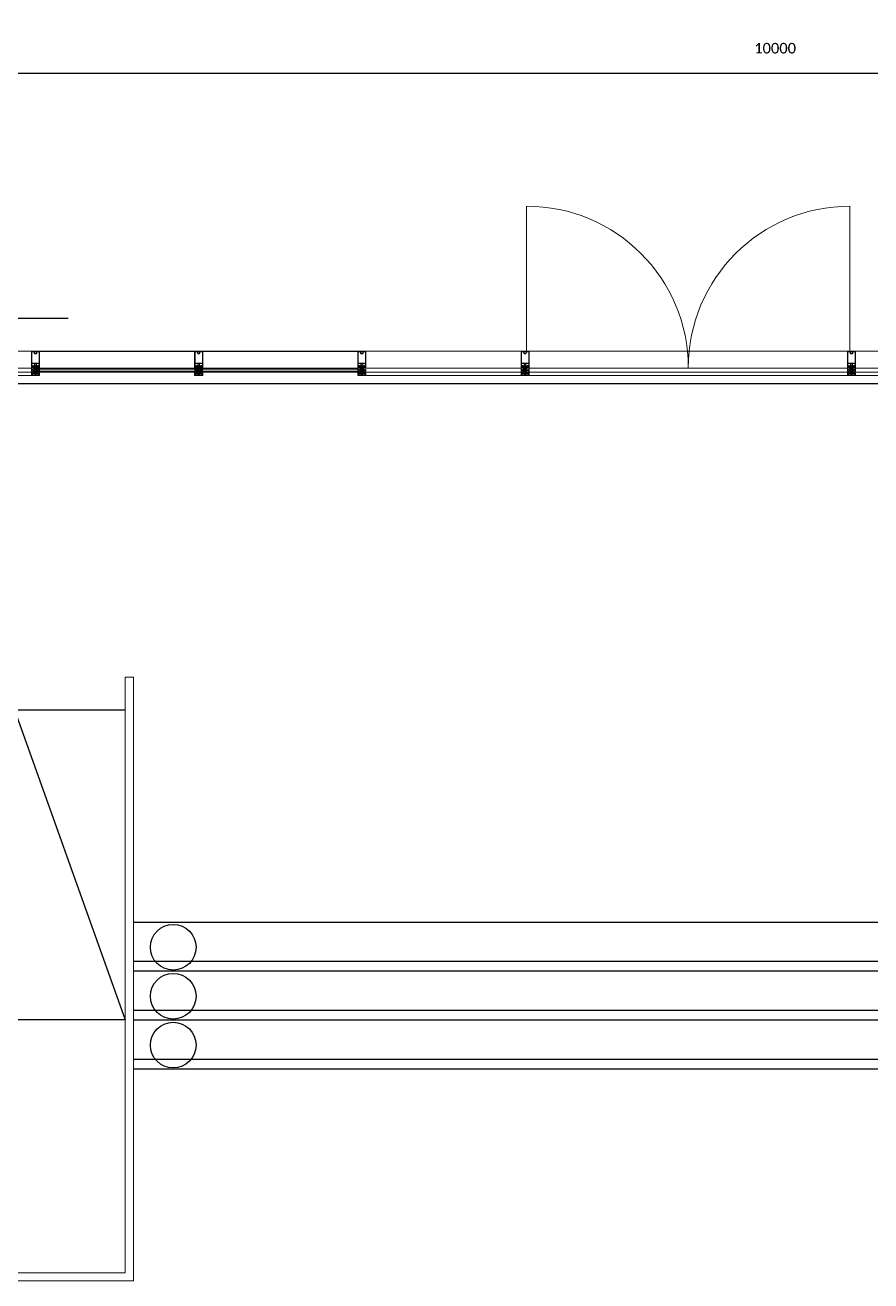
# Model space of a CAD drawing. Header units: metres. Extents: x 22.6 to 101.3, y 9.4 to 67.4.
# Drawn here: x 58.83 to 64.01, y 9.45 to 17.15 of the extents above; entities that cross this region are included whole.
import ezdxf

# ---------------------------------------------------------------- set-up
doc = ezdxf.new("R2010")
doc.units = ezdxf.units.M
doc.linetypes.add('ECG_Line-Ptrn-Sold', pattern=[9144.001, 9144, -0.001])
doc.layers.add('00', color=252, linetype='Continuous')
for name, color, linetype, lineweight in [('A-DIM', 7, 'Continuous', 5), ('A-DOOR', 5, 'Continuous', 5), ('A-ELEV', 1, 'ECG_Line-Ptrn-Sold', 9), ('A-FLOR-HRAL', 1, 'Continuous', 9), ('A-HATCH', 1, 'Continuous', 9), ('A-WIN', 4, 'ECG_Line-Ptrn-Sold', 5)]:
    doc.layers.add(name, color=color, linetype=linetype, lineweight=lineweight)
doc.styles.add('Calibri', font='calibri.ttf', dxfattribs={"height": 0.212639})
doc.dimstyles.new('ECG_Dimn-Detl-100_1', dxfattribs={"dimscale": 0.3048, "dimtxt": 0.25, "dimasz": 1.312336, "dimexe": 0.492126, "dimexo": 0.0625, "dimgap": 0, "dimtad": 1, "dimdec": 0, "dimlfac": 1000, "dimzin": 0, "dimdsep": 46, "dimtxsty": 'Calibri', "dimblk1": 'DOTSMALL', "dimblk2": 'DOTSMALL', "dimsah": 1, "dimcen": 0.09, "dimdle": 0.492126, "dimazin": 0, "dimtfac": 1, "dimtdec": 4, "dimtix": 1, "dimtmove": 2, "dimatfit": 3, "dimfxl": 0.492126, "dimfxlon": 1, "dimtvp": 1, "dimtolj": 1, "dimtzin": 0, "dimarcsym": 2})

# ---------------------------------------------------------------- blocks, each defined once
blk = doc.blocks.new('Railing - Railing-2168873-GROUND FLOOR PLAN')
at = {"layer": 'A-FLOR-HRAL'}
for p, q in [((59.4442, 13.1473), (59.4942, 13.1473)), ((59.4442, 11.0476), (59.4442, 13.1473)), ((59.4942, 11.0476), (59.4942, 13.1473)), ((59.4442, 9.4976), (59.4442, 11.0476)), ((59.4942, 9.4476), (59.4942, 11.0476)), ((54.9942, 9.4976), (57.4942, 9.4976)), ((54.9942, 9.4476), (54.9942, 9.4976)), ((57.4942, 9.4976), (59.4442, 9.4976)), ((54.9942, 9.4476), (57.4942, 9.4476)), ((57.4942, 9.4476), (59.4942, 9.4476))]:
    blk.add_line(p, q, dxfattribs=at)
blk = doc.blocks.new('Rectangular Mullion - ECG-LEFT-END-MULION-DETAIL-2263705-GROUND FLOOR PLAN')
at = {"layer": 'A-ELEV'}
for p, q in [((61.7988, 61.8973), (62.7238, 61.8973)), ((61.7988, 61.8533), (61.7988, 61.8773)), ((61.7988, 61.8773), (62.7238, 61.8773)), ((62.7238, 61.8533), (61.7988, 61.8533)), ((62.7238, 61.8773), (62.7238, 61.8533)), ((61.7988, 61.7473), (62.7238, 61.7473))]:
    blk.add_line(p, q, dxfattribs=at)
blk = doc.blocks.new('Rectangular Mullion - ECG-LEFT-END-MULION-DETAIL-3430823-GROUND FLOOR PLAN')
at = {"layer": 'A-ELEV'}
for p, q in [((61.8692, 15.1473), (60.9192, 15.1473)), ((60.8692, 15.0173), (60.8692, 15.0413)), ((60.9192, 15.0413), (61.8692, 15.0413)), ((61.8692, 15.0173), (60.9192, 15.0173)), ((61.8692, 15.0413), (61.8692, 15.0173)), ((61.8692, 14.9973), (60.9192, 14.9973))]:
    blk.add_line(p, q, dxfattribs=at)
blk = doc.blocks.new('Rectangular Mullion - ECG-MID-MULION-PROFIL-1987640-GROUND FLOOR PLAN')
at = {"layer": 'A-HATCH'}
for p, q in [((-0.0248, 0.0186), (-0.0265, 0.0134)), ((-0.0259, 0.0131), (-0.0242, 0.0145)), ((-0.025, 0.019), (-0.025, 0.031)), ((-0.0241, 0.019), (-0.025, 0.019)), ((-0.0216, 0.019), (-0.0248, 0.019)), ((-0.0185, 0.0056), (-0.0242, 0.0056)), ((-0.0242, -0.0038), (-0.0242, 0.0056)), ((-0.0233, 0.0039), (-0.0242, 0.0039)), ((-0.0242, 0.0039), (-0.0242, -0.0038)), ((-0.0235, 0.0225), (-0.0241, 0.019)), ((0, 0.032), (-0.024, 0.032)), ((-0.0233, 0.0224), (-0.0239, 0.019)), ((-0.0239, 0.019), (-0.0222, 0.019)), ((-0.0236, 0.0144), (-0.0233, 0.0131)), ((-0.0235, 0.03), (-0.0235, 0.0245)), ((-0.0233, 0.0047), (-0.0233, 0.0039)), ((-0.019, 0.0047), (-0.0233, 0.0047)), ((-0.0233, 0.0047), (-0.019, 0.0047)), ((-0.023, 0.0305), (0, 0.0305)), ((-0.0214, 0.028), (-0.0227, 0.0244)), ((-0.0227, 0.0131), (-0.0224, 0.0144)), ((-0.0224, 0.021), (-0.0214, 0.022)), ((-0.0224, 0.02), (-0.0224, 0.021)), ((-0.0216, 0.0213), (-0.0222, 0.0207)), ((-0.0218, 0.0144), (-0.0214, 0.0131)), ((-0.0216, 0.0203), (-0.0216, 0.019)), ((-0.0202, 0.028), (-0.0214, 0.028)), ((-0.0214, 0.022), (-0.0194, 0.022)), ((-0.0197, 0.0216), (-0.0209, 0.0216)), ((-0.0209, 0.0131), (-0.0205, 0.0144)), ((-0.0208, 0.0205), (-0.0208, 0.0185)), ((-0.0194, 0.0236), (-0.0204, 0.0264)), ((-0.0197, 0.0266), (-0.0202, 0.028)), ((-0.0201, 0.0144), (-0.0197, 0.0131)), ((-0.0198, 0.0185), (-0.0198, 0.0205)), ((-0.0182, 0.0236), (-0.0194, 0.0236)), ((-0.0194, 0.022), (-0.0184, 0.021)), ((-0.0192, 0.0131), (-0.0188, 0.0144)), ((-0.0184, 0.0207), (-0.019, 0.0213)), ((-0.019, 0.019), (-0.019, 0.0203)), ((-0.0158, 0.019), (-0.019, 0.019)), ((-0.017, 0.0035), (-0.019, 0.0047)), ((-0.019, 0.0047), (-0.017, 0.0035)), ((0, 0.019), (-0.0186, 0.019)), ((-0.0152, 0.0036), (-0.0185, 0.0056)), ((-0.0184, 0.021), (-0.0184, 0.02)), ((-0.0164, 0.0219), (-0.0182, 0.0236)), ((-0.0182, 0.0144), (-0.0179, 0.0131)), ((-0.0173, 0.0131), (-0.017, 0.0144)), ((-0.017, -0.0034), (-0.017, 0.0035)), ((-0.017, 0.0035), (-0.017, -0.0034)), ((-0.0064, 0.022), (-0.0164, 0.021)), ((-0.0164, 0.021), (-0.0164, 0.0219)), ((-0.0164, 0.0145), (-0.0147, 0.0131)), ((-0.0141, 0.0134), (-0.0158, 0.0186)), ((-0.0152, -0.0032), (-0.0152, 0.0036)), ((-0.0152, -0.0012), (-0.0152, 0.0013)), ((-0.0095, 0.0175), (-0.0095, -0.0266)), ((-0.006, 0.0175), (-0.0095, 0.0175)), ((0, 0.022), (-0.0064, 0.022)), ((-0.0063, 0.0223), (-0.0063, 0.0235)), ((-0.0063, 0.0235), (0.0063, 0.0235)), ((0.0063, 0.0223), (-0.0063, 0.0223)), ((-0.006, -0.0266), (-0.006, 0.0175)), ((-0.003, 0.0183), (-0.0055, 0.0178)), ((-0.0055, 0.0178), (-0.0055, 0.0117)), ((-0.0037, 0.0117), (-0.0055, 0.0077)), ((-0.0055, 0.0117), (-0.0037, 0.0117)), ((-0.0055, 0.0077), (-0.0055, 0.0034)), ((-0.0055, 0.0034), (-0.0034, 0.0024)), ((-0.0051, 0.0235), (-0.0051, 0.0246)), ((-0.0051, 0.0246), (0.0051, 0.0246)), ((0.0051, 0.0235), (-0.0051, 0.0235)), ((-0.0048, 0.0167), (-0.003, 0.0174)), ((-0.0048, 0.0127), (-0.0048, 0.0167)), ((-0.003, 0.0122), (-0.0048, 0.0127)), ((-0.0047, 0.0069), (-0.003, 0.0105)), ((-0.0047, 0.0041), (-0.0047, 0.0069)), ((-0.0034, 0.0035), (-0.0047, 0.0041)), ((-0.0046, 0.0275), (-0.0046, 0.0246)), ((0.0034, 0.0277), (-0.0034, 0.0277)), ((-0.0034, 0.0024), (-0.0034, 0.0035)), ((-0.003, 0.0174), (-0.003, 0.0183)), ((-0.003, 0.0105), (-0.003, 0.0122)), ((-0.0028, 0.0177), (0.0003, 0.0188)), ((0.0028, 0.0175), (-0.0028, 0.0155)), ((0.0028, 0.0154), (-0.0028, 0.0134)), ((0.0028, 0.0132), (-0.0028, 0.0112)), ((0.0028, 0.011), (-0.0028, 0.009)), ((0.0028, 0.0096), (-0.0028, 0.0076)), ((0.0028, 0.0074), (-0.0028, 0.0054)), ((0.0028, 0.0053), (-0.0028, 0.0033)), ((0.0028, 0.0031), (-0.0028, 0.0011)), ((0.0028, 0.0007), (-0.0027, -0.0012)), ((-0.0023, 0.0181), (-0.0007, 0.0188)), ((-0.0007, 0.0188), (-0.0023, 0.0181)), ((0.0023, 0.018), (-0.0023, 0.0159)), ((-0.0023, 0.0159), (0.0023, 0.018)), ((0.0023, 0.0158), (-0.0023, 0.0138)), ((-0.0023, 0.0138), (0.0023, 0.0158)), ((0.0023, 0.0136), (-0.0023, 0.0116)), ((-0.0023, 0.0116), (0.0023, 0.0136)), ((0.0023, 0.0115), (-0.0023, 0.0094)), ((-0.0023, 0.0094), (0.0023, 0.0115)), ((0.0023, 0.0101), (-0.0023, 0.008)), ((-0.0023, 0.008), (0.0023, 0.0101)), ((0.0023, 0.0079), (-0.0023, 0.0058)), ((-0.0023, 0.0058), (0.0023, 0.0079)), ((0.0023, 0.0057), (-0.0023, 0.0036)), ((-0.0023, 0.0036), (0.0023, 0.0057)), ((0.0023, 0.0035), (-0.0023, 0.0015)), ((-0.0023, 0.0015), (0.0023, 0.0035)), ((0.0023, 0.0012), (-0.0023, -0.0009)), ((-0.0023, -0.0009), (0.0023, 0.0012)), ((-0.0022, 0.0275), (-0.0022, 0.0246)), ((-0.0022, 0.0223), (0.0022, 0.0223)), ((-0.0022, 0.0188), (-0.0022, 0.0223)), ((-0.0022, 0.0188), (-0.0007, 0.0188)), ((0.0022, 0.0188), (-0.0022, 0.0188)), ((0.0022, 0.0171), (-0.0022, 0.0151)), ((-0.0022, 0.0151), (0.0019, 0.017)), ((0.0022, 0.0149), (-0.0022, 0.0129)), ((-0.0022, 0.0129), (0.0019, 0.0148)), ((0.0022, 0.0128), (-0.0022, 0.0107)), ((-0.0022, 0.0107), (0.0019, 0.0126)), ((0.0022, 0.0106), (-0.0022, 0.0086)), ((-0.0022, 0.0086), (0.0019, 0.0105)), ((0.0022, 0.0092), (-0.0022, 0.0072)), ((-0.0022, 0.0072), (0.0019, 0.009)), ((0.0022, 0.007), (-0.0022, 0.005)), ((-0.0022, 0.005), (0.0019, 0.0069)), ((0.0022, 0.0048), (-0.0022, 0.0028)), ((-0.0022, 0.0028), (0.0019, 0.0047)), ((0.0022, 0.0027), (-0.0022, 0.0006)), ((-0.0022, 0.0006), (0.0019, 0.0025)), ((0.0022, 0.0003), (-0.0022, -0.0017)), ((-0.0022, -0.0017), (0.0019, 0.0002)), ((-0.0021, 0.0173), (0.0012, 0.0188)), ((0.0012, 0.0188), (-0.0021, 0.0173)), ((-0.0007, 0.0188), (0.0003, 0.0188)), ((0.024, 0.032), (0, 0.032)), ((0, 0.0305), (0.023, 0.0305)), ((0.0064, 0.022), (0, 0.022)), ((0.0186, 0.019), (0, 0.019)), ((0.0003, 0.0188), (0.0012, 0.0188)), ((0.0012, 0.0188), (0.0022, 0.0188)), ((0.0022, 0.0275), (0.0022, 0.0246)), ((0.0022, 0.0223), (0.0022, 0.0188)), ((0.0032, 0.0174), (0.0032, 0.0183)), ((0.0032, 0.0183), (0.0057, 0.0178)), ((0.005, 0.0167), (0.0032, 0.0174)), ((0.0032, 0.0122), (0.005, 0.0127)), ((0.0032, 0.0105), (0.0032, 0.0122)), ((0.0048, 0.0069), (0.0032, 0.0105)), ((0.0036, 0.0035), (0.0048, 0.0041)), ((0.0036, 0.0024), (0.0036, 0.0035)), ((0.0057, 0.0034), (0.0036, 0.0024)), ((0.0038, 0.0117), (0.0057, 0.0077)), ((0.0057, 0.0117), (0.0038, 0.0117)), ((0.0046, 0.0275), (0.0046, 0.0246)), ((0.0048, 0.0041), (0.0048, 0.0069)), ((0.005, 0.0127), (0.005, 0.0167)), ((0.0051, 0.0246), (0.0051, 0.0235)), ((0.0057, 0.0178), (0.0057, 0.0117)), ((0.0057, 0.0077), (0.0057, 0.0034)), ((0.006, 0.0175), (0.0095, 0.0175)), ((0.006, -0.0266), (0.006, 0.0175)), ((0.0063, 0.0235), (0.0063, 0.0223)), ((0.0164, 0.021), (0.0064, 0.022)), ((0.0095, 0.0175), (0.0095, -0.0266)), ((0.0141, 0.0132), (0.0158, 0.0186)), ((0.0164, 0.0143), (0.0147, 0.0129)), ((0.0152, 0.0031), (0.0185, 0.0052)), ((0.0152, -0.0029), (0.0152, 0.0031)), ((0.0158, 0.019), (0.019, 0.019)), ((0.0182, 0.0236), (0.0164, 0.0219)), ((0.0164, 0.0219), (0.0164, 0.021)), ((0.0173, 0.0129), (0.017, 0.0142)), ((0.019, 0.0043), (0.017, 0.0031)), ((0.019, 0.0043), (0.017, 0.0031)), ((0.017, 0.0031), (0.017, -0.0031)), ((0.017, 0.0031), (0.017, -0.0031)), ((0.0182, 0.0142), (0.0179, 0.0129)), ((0.0194, 0.0236), (0.0182, 0.0236)), ((0.0194, 0.022), (0.0184, 0.021)), ((0.0184, 0.0207), (0.019, 0.0213)), ((0.0184, 0.021), (0.0184, 0.02)), ((0.0185, 0.0052), (0.0242, 0.0052)), ((0.0192, 0.0129), (0.0188, 0.0142)), ((0.019, 0.019), (0.019, 0.0203)), ((0.0233, 0.0043), (0.019, 0.0043)), ((0.0233, 0.0043), (0.019, 0.0043)), ((0.0204, 0.0264), (0.0194, 0.0236)), ((0.0214, 0.022), (0.0194, 0.022)), ((0.0202, 0.028), (0.0197, 0.0266)), ((0.0197, 0.0216), (0.0209, 0.0216)), ((0.0201, 0.0142), (0.0197, 0.0129)), ((0.0198, 0.0185), (0.0198, 0.0205)), ((0.0214, 0.028), (0.0202, 0.028)), ((0.0209, 0.0129), (0.0205, 0.0142)), ((0.0208, 0.0205), (0.0208, 0.0185)), ((0.0227, 0.0244), (0.0214, 0.028)), ((0.0224, 0.021), (0.0214, 0.022)), ((0.0218, 0.0142), (0.0214, 0.0129)), ((0.0216, 0.0213), (0.0222, 0.0207)), ((0.0216, 0.0203), (0.0216, 0.019)), ((0.0216, 0.019), (0.0248, 0.019)), ((0.0239, 0.019), (0.0222, 0.019)), ((0.0224, 0.02), (0.0224, 0.021)), ((0.0227, 0.0129), (0.0224, 0.0142)), ((0.0233, 0.0224), (0.0239, 0.019)), ((0.0236, 0.0142), (0.0233, 0.0129)), ((0.0233, 0.0035), (0.0233, 0.0043)), ((0.0242, 0.0035), (0.0233, 0.0035)), ((0.0235, 0.03), (0.0235, 0.0245)), ((0.0235, 0.0225), (0.0241, 0.019)), ((0.0241, 0.019), (0.025, 0.019)), ((0.0259, 0.0129), (0.0242, 0.0143)), ((0.0242, -0.0035), (0.0242, 0.0052)), ((0.0242, -0.0035), (0.0242, 0.0035)), ((0.0248, 0.0186), (0.0265, 0.0132)), ((0.025, 0.019), (0.025, 0.031)), ((-0.0255, -0.013), (-0.0262, -0.0138)), ((-0.0246, -0.0143), (-0.0259, -0.0129)), ((-0.025, -0.0214), (-0.0227, -0.0214)), ((-0.025, -0.118), (-0.025, -0.0214)), ((-0.0239, -0.0136), (-0.0246, -0.0143)), ((-0.0242, -0.0038), (-0.0233, -0.0038)), ((-0.0242, -0.0038), (-0.0242, -0.0054)), ((-0.0233, -0.0038), (-0.0242, -0.0038)), ((-0.0242, -0.0054), (-0.0188, -0.0054)), ((-0.0235, -0.0154), (-0.0227, -0.0146)), ((-0.0211, -0.0152), (-0.0235, -0.0176)), ((-0.0235, -0.0154), (-0.0219, -0.017)), ((-0.0235, -0.0214), (-0.0235, -0.0154)), ((-0.0235, -0.0176), (-0.0226, -0.0184)), ((-0.0226, -0.0184), (-0.0235, -0.0192)), ((-0.0235, -0.0192), (-0.0201, -0.0226)), ((-0.022, -0.0199), (-0.0235, -0.0214)), ((-0.022, -0.0214), (-0.0235, -0.0214)), ((-0.0235, -0.0226), (-0.0235, -0.0264)), ((-0.022, -0.0226), (-0.0235, -0.0226)), ((-0.0235, -0.0264), (-0.0212, -0.0264)), ((-0.0233, -0.0038), (-0.0233, -0.0046)), ((-0.0233, -0.0046), (-0.0233, -0.0038)), ((-0.0233, -0.0046), (-0.019, -0.0046)), ((-0.019, -0.0046), (-0.0233, -0.0046)), ((-0.0228, -0.0226), (-0.022, -0.0226)), ((-0.022, -0.0243), (-0.0228, -0.0226)), ((-0.0227, -0.0214), (-0.022, -0.0221)), ((-0.0226, -0.0197), (-0.0226, -0.0172)), ((-0.0225, -0.0226), (-0.0208, -0.0243)), ((-0.0225, -0.0299), (-0.0225, -0.041)), ((-0.0145, -0.0299), (-0.0225, -0.0299)), ((-0.0225, -0.041), (-0.0055, -0.041)), ((-0.0225, -0.043), (-0.0225, -0.114)), ((0.0225, -0.043), (-0.0225, -0.043)), ((-0.0224, -0.017), (-0.0199, -0.017)), ((-0.0199, -0.0199), (-0.0224, -0.0199)), ((-0.0223, -0.0152), (-0.0204, -0.0152)), ((-0.022, -0.0221), (-0.0199, -0.0199)), ((-0.022, -0.0226), (-0.022, -0.0214)), ((-0.0194, -0.0243), (-0.022, -0.0243)), ((-0.0201, -0.0226), (-0.0218, -0.0243)), ((-0.0212, -0.0264), (-0.0212, -0.0279)), ((-0.0212, -0.0279), (-0.0172, -0.0279)), ((-0.0209, -0.0152), (-0.0179, -0.0183)), ((-0.0179, -0.0142), (-0.0207, -0.017)), ((-0.0205, -0.0199), (-0.0191, -0.0214)), ((-0.0175, -0.017), (-0.02, -0.0145)), ((-0.0168, -0.0152), (-0.0197, -0.0181)), ((-0.0197, -0.0172), (-0.0197, -0.0197)), ((-0.0197, -0.0186), (-0.0165, -0.0218)), ((-0.0197, -0.0231), (-0.0186, -0.0243)), ((-0.0185, -0.0231), (-0.0196, -0.0243)), ((-0.0165, -0.0243), (-0.0194, -0.0243)), ((-0.0191, -0.0214), (-0.0177, -0.0199)), ((-0.019, -0.0046), (-0.017, -0.0034)), ((-0.017, -0.0034), (-0.019, -0.0046)), ((-0.0188, -0.0054), (-0.0152, -0.0032)), ((-0.0171, -0.0152), (-0.0183, -0.014)), ((-0.0179, -0.0172), (-0.0179, -0.0197)), ((-0.0177, -0.0199), (-0.0151, -0.0199)), ((-0.0176, -0.0231), (-0.0165, -0.0242)), ((-0.0151, -0.017), (-0.0175, -0.017)), ((-0.0155, -0.0199), (-0.0174, -0.0218)), ((-0.0158, -0.0226), (-0.0174, -0.0243)), ((-0.0172, -0.0264), (-0.015, -0.0264)), ((-0.0172, -0.0279), (-0.0172, -0.0264)), ((-0.0171, -0.0152), (-0.0154, -0.017)), ((-0.0153, -0.0152), (-0.0171, -0.0152)), ((-0.0165, -0.0221), (-0.0158, -0.0214)), ((-0.0165, -0.0214), (-0.0165, -0.0226)), ((-0.014, -0.0214), (-0.0165, -0.0214)), ((-0.015, -0.0226), (-0.0165, -0.0226)), ((-0.0157, -0.0226), (-0.0165, -0.0243)), ((-0.0165, -0.0226), (-0.0158, -0.0226)), ((-0.0125, -0.0131), (-0.0163, -0.017)), ((-0.0148, -0.0214), (-0.0162, -0.0199)), ((-0.0158, -0.0214), (-0.0135, -0.0214)), ((-0.0151, -0.015), (-0.014, -0.0161)), ((-0.015, -0.0264), (-0.015, -0.0226)), ((-0.014, -0.0169), (-0.0149, -0.0177)), ((-0.0149, -0.0197), (-0.0149, -0.0172)), ((-0.0149, -0.0174), (-0.014, -0.0183)), ((-0.014, -0.0185), (-0.0149, -0.0194)), ((-0.0149, -0.019), (-0.014, -0.0199)), ((-0.014, -0.0207), (-0.0148, -0.0214)), ((-0.014, -0.0139), (-0.0133, -0.0146)), ((-0.014, -0.0152), (-0.014, -0.0214)), ((-0.0135, -0.0214), (-0.0135, -0.0289)), ((-0.0119, -0.0139), (-0.0125, -0.0131)), ((-0.0095, -0.0266), (-0.006, -0.0266)), ((-0.0041, -0.0033), (-0.0055, -0.0033)), ((-0.0055, -0.0033), (-0.0039, -0.0033)), ((-0.0055, -0.041), (-0.0055, -0.0033)), ((-0.0039, -0.0033), (-0.0029, -0.0043)), ((-0.0035, -0.041), (-0.0035, -0.0372)), ((0, -0.041), (-0.0035, -0.041)), ((-0.003, -0.0367), (0, -0.0367)), ((0.0028, -0.0036), (-0.0029, -0.0057)), ((-0.0029, -0.0043), (-0.0029, -0.0265)), ((0.0028, -0.0071), (-0.0029, -0.0091)), ((0.0028, -0.0093), (-0.0029, -0.0113)), ((0.0028, -0.0115), (-0.0029, -0.0135)), ((0.0028, -0.0136), (-0.0029, -0.0157)), ((0.0028, -0.0158), (-0.0029, -0.0178)), ((0.0028, -0.018), (-0.0029, -0.02)), ((-0.0029, -0.0265), (0.0001, -0.0295)), ((0.0027, -0.0015), (-0.0028, -0.0035)), ((0.0023, -0.001), (-0.0023, -0.0031)), ((-0.0023, -0.0031), (0.0023, -0.001)), ((0.0023, -0.0032), (-0.0023, -0.0052)), ((-0.0023, -0.0052), (0.0023, -0.0032)), ((-0.0023, -0.0074), (0.0022, -0.0054)), ((0.0023, -0.0054), (-0.0023, -0.0074)), ((0.0023, -0.0067), (-0.0023, -0.0087)), ((-0.0023, -0.0087), (0.0023, -0.0067)), ((0.0023, -0.0088), (-0.0023, -0.0109)), ((-0.0023, -0.0109), (0.0023, -0.0088)), ((0.0023, -0.011), (-0.0023, -0.0131)), ((-0.0023, -0.0131), (0.0023, -0.011)), ((0.0023, -0.0132), (-0.0023, -0.0152)), ((-0.0023, -0.0152), (0.0023, -0.0132)), ((0.0023, -0.0154), (-0.0023, -0.0174)), ((-0.0023, -0.0174), (0.0023, -0.0154)), ((0.0023, -0.0175), (-0.0023, -0.0196)), ((-0.0023, -0.0196), (0.0023, -0.0175)), ((0.0022, -0.0019), (-0.0022, -0.0039)), ((-0.0022, -0.0039), (0.0019, -0.002)), ((0.0022, -0.0041), (-0.0022, -0.0061)), ((-0.0022, -0.0061), (0.0019, -0.0042)), ((0.0022, -0.0054), (-0.0022, -0.0074)), ((-0.0022, -0.0074), (0.0019, -0.0055)), ((0.0022, -0.0075), (-0.0022, -0.0096)), ((-0.0022, -0.0096), (0.0019, -0.0077)), ((0.0022, -0.0097), (-0.0022, -0.0117)), ((-0.0022, -0.0117), (0.0019, -0.0098)), ((0.0022, -0.0119), (-0.0022, -0.0139)), ((-0.0022, -0.0139), (0.0019, -0.012)), ((0.0022, -0.0141), (-0.0022, -0.0161)), ((-0.0022, -0.0161), (0.0019, -0.0142)), ((0.0022, -0.0162), (-0.0022, -0.0183)), ((-0.0022, -0.0183), (0.0019, -0.0164)), ((0.0022, -0.0184), (-0.0022, -0.0204)), ((-0.0022, -0.0204), (0.0018, -0.0186)), ((-0.0019, -0.0216), (0.0023, -0.0197)), ((0.0023, -0.0197), (-0.0019, -0.0216)), ((-0.0018, -0.0218), (-0.0018, -0.0249)), ((-0.0018, -0.0249), (0.0001, -0.0265)), ((0.0028, -0.0202), (-0.0016, -0.0218)), ((-0.0016, -0.0218), (-0.0003, -0.0218)), ((-0.0003, -0.0218), (0.0022, -0.0206)), ((-0.0003, -0.0218), (0.0019, -0.0207)), ((0.0019, -0.0218), (-0.0003, -0.0218)), ((0, -0.0367), (0.003, -0.0367)), ((0.0035, -0.041), (0, -0.041)), ((0.0001, -0.0265), (0.0019, -0.0249)), ((0.0001, -0.0295), (0.003, -0.0265)), ((0.0019, -0.0249), (0.0019, -0.0218)), ((0.003, -0.0041), (0.0039, -0.0033)), ((0.003, -0.0265), (0.003, -0.0041)), ((0.0035, -0.0372), (0.0035, -0.041)), ((0.0039, -0.0033), (0.0055, -0.0033)), ((0.0049, -0.0033), (0.0039, -0.0033)), ((0.0039, -0.0033), (0.0055, -0.0033)), ((0.0055, -0.0033), (0.0055, -0.041)), ((0.0055, -0.041), (0.0225, -0.041)), ((0.0095, -0.0266), (0.006, -0.0266)), ((0.0119, -0.0138), (0.0125, -0.0131)), ((0.0125, -0.0131), (0.0163, -0.0169)), ((0.014, -0.0138), (0.0133, -0.0145)), ((0.0135, -0.0213), (0.0158, -0.0213)), ((0.0135, -0.0288), (0.0135, -0.0213)), ((0.0151, -0.0149), (0.014, -0.016)), ((0.014, -0.0213), (0.014, -0.0151)), ((0.014, -0.0168), (0.0149, -0.0176)), ((0.0149, -0.0173), (0.014, -0.0182)), ((0.014, -0.0184), (0.0149, -0.0193)), ((0.0149, -0.0189), (0.014, -0.0198)), ((0.014, -0.0206), (0.0148, -0.0213)), ((0.0165, -0.0213), (0.014, -0.0213)), ((0.0225, -0.0298), (0.0145, -0.0298)), ((0.0148, -0.0213), (0.0162, -0.0199)), ((0.0149, -0.0199), (0.0149, -0.0169)), ((0.0149, -0.0169), (0.0179, -0.0169)), ((0.0179, -0.0199), (0.0149, -0.0199)), ((0.015, -0.0225), (0.015, -0.0263)), ((0.0165, -0.0225), (0.015, -0.0225)), ((0.015, -0.0263), (0.0173, -0.0263)), ((0.0188, -0.0052), (0.0152, -0.0029)), ((0.0153, -0.0151), (0.0171, -0.0151)), ((0.0171, -0.0151), (0.0154, -0.0169)), ((0.0155, -0.0199), (0.0174, -0.0217)), ((0.0165, -0.0242), (0.0157, -0.0225)), ((0.0158, -0.0213), (0.0165, -0.022)), ((0.0158, -0.0225), (0.0174, -0.0242)), ((0.0158, -0.0225), (0.0165, -0.0225)), ((0.0197, -0.0185), (0.0165, -0.0217)), ((0.0165, -0.0225), (0.0165, -0.0213)), ((0.0176, -0.023), (0.0165, -0.0241)), ((0.0196, -0.0242), (0.0165, -0.0242)), ((0.0168, -0.0151), (0.0197, -0.0181)), ((0.017, -0.0031), (0.019, -0.0043)), ((0.017, -0.0031), (0.019, -0.0043)), ((0.0171, -0.0151), (0.0183, -0.0139)), ((0.0173, -0.0263), (0.0173, -0.0278)), ((0.0173, -0.0278), (0.0213, -0.0278)), ((0.02, -0.0144), (0.0175, -0.0169)), ((0.0177, -0.0199), (0.0191, -0.0213)), ((0.0179, -0.0141), (0.0207, -0.0169)), ((0.0209, -0.0151), (0.0179, -0.0182)), ((0.0179, -0.0169), (0.0179, -0.0199)), ((0.0185, -0.0231), (0.0196, -0.0242)), ((0.0197, -0.0231), (0.0186, -0.0242)), ((0.0242, -0.0052), (0.0188, -0.0052)), ((0.019, -0.0043), (0.0233, -0.0043)), ((0.019, -0.0043), (0.0233, -0.0043)), ((0.0191, -0.0213), (0.0205, -0.0199)), ((0.022, -0.0242), (0.0196, -0.0242)), ((0.0197, -0.0169), (0.0197, -0.0199)), ((0.0226, -0.0169), (0.0197, -0.0169)), ((0.0197, -0.0199), (0.0226, -0.0199)), ((0.0199, -0.0199), (0.022, -0.022)), ((0.0235, -0.0191), (0.0201, -0.0225)), ((0.0201, -0.0225), (0.0218, -0.0242)), ((0.0223, -0.0151), (0.0204, -0.0151)), ((0.0225, -0.0225), (0.0208, -0.0242)), ((0.0211, -0.0151), (0.0235, -0.0175)), ((0.0213, -0.0263), (0.0235, -0.0263)), ((0.0213, -0.0278), (0.0213, -0.0263)), ((0.0235, -0.0153), (0.0219, -0.0169)), ((0.022, -0.0199), (0.0235, -0.0213)), ((0.022, -0.022), (0.0227, -0.0213)), ((0.022, -0.0213), (0.022, -0.0225)), ((0.0235, -0.0213), (0.022, -0.0213)), ((0.0235, -0.0225), (0.022, -0.0225)), ((0.0228, -0.0225), (0.022, -0.0242)), ((0.022, -0.0225), (0.0228, -0.0225)), ((0.0225, -0.041), (0.0225, -0.0298)), ((0.0225, -0.114), (0.0225, -0.043)), ((0.0226, -0.0199), (0.0226, -0.0169)), ((0.0235, -0.0175), (0.0226, -0.0183)), ((0.0226, -0.0183), (0.0235, -0.0191)), ((0.0227, -0.0145), (0.0235, -0.0153)), ((0.0227, -0.0213), (0.025, -0.0213)), ((0.0233, -0.0035), (0.0242, -0.0035)), ((0.0233, -0.0043), (0.0233, -0.0035)), ((0.0233, -0.0035), (0.0242, -0.0035)), ((0.0233, -0.0043), (0.0233, -0.0035)), ((0.0235, -0.0153), (0.0235, -0.0213)), ((0.0235, -0.0263), (0.0235, -0.0225)), ((0.0239, -0.0136), (0.0246, -0.0142)), ((0.0242, -0.0035), (0.0242, -0.0052)), ((0.0246, -0.0142), (0.0259, -0.0129)), ((0.025, -0.0213), (0.025, -0.118)), ((0.0255, -0.0129), (0.0262, -0.0137)), ((0.025, -0.118), (-0.025, -0.118)), ((-0.0225, -0.114), (-0.0053, -0.114)), ((0.0053, -0.114), (0.0225, -0.114))]:
    blk.add_line(p, q, dxfattribs=at)
blk.add_circle((0, -0.108), 0.006, dxfattribs=at)
for centre, radius, start, end in [((-0.024, 0.031), 0.001, 90, 180), ((-0.024, 0.031), 0.001, 90, 180), ((-0.023, 0.03), 0.0005, 90, 180), ((-0.0235, 0.0235), 0.001, 270.98384, 90), ((-0.0234, 0.0235), 0.0011, 275.23266, 53.27001), ((-0.0209, 0.0206), 0.001, 90, 135), ((-0.0197, 0.0206), 0.001, 45, 90), ((-0.0034, 0.0241), 0.00359, 70.3614, 109.6386), ((0, 0.0157), 0.012, 79.28835, 100.71165), ((0.0034, 0.0241), 0.00359, 70.3614, 109.6386), ((0.0197, 0.0206), 0.001, 90, 135), ((0.0209, 0.0206), 0.001, 45, 90), ((0.0234, 0.0235), 0.0011, 126.72999, 264.76734), ((0.0235, 0.0235), 0.001, 90, 269.01616), ((0.023, 0.03), 0.0005, 0, 90), ((0.024, 0.031), 0.001, 0, 90), ((0.024, 0.031), 0.001, 0, 90), ((-0.0268, -0.0181), 0.0044, 40.16034, 86.95332), ((-0.0266, -0.0181), 0.00517, 33.53678, 87.44457), ((-0.0188, -0.0157), 0.00171, 90, 164.9371), ((-0.0188, -0.0157), 0.00171, 15.0629, 90), ((-0.011, -0.0181), 0.00517, 90.24521, 146.46322), ((-0.0145, -0.0289), 0.001, 270, 0), ((-0.0107, -0.0181), 0.0044, 93.04668, 138.45549), ((-0.003, -0.0372), 0.0005, 90, 180), ((0.0044, -0.0259), 0.00439, 124.47148, 188.59898), ((0.003, -0.0372), 0.0005, 360, 90), ((0.011, -0.018), 0.00517, 33.53678, 89.75479), ((0.0107, -0.018), 0.0044, 41.54451, 86.95332), ((0.0145, -0.0288), 0.001, 180, 270), ((0.0188, -0.0156), 0.00171, 90, 164.9371), ((0.0188, -0.0156), 0.00171, 15.0629, 90), ((0.0266, -0.018), 0.00517, 92.55543, 146.46322), ((0.0268, -0.018), 0.0044, 93.04668, 139.83966), ((0, -0.108), 0.008, 311.40962, 228.59038)]:
    blk.add_arc(centre, radius, start, end, dxfattribs=at)
blk = doc.blocks.new('Rectangular Mullion - ECG-MID-MULION-DETAIL-3048310-GROUND FLOOR PLAN')
at = {"layer": 'A-WIN'}
for p, q in [((-0.025, 0.032), (0.025, 0.032)), ((-0.025, 0.012), (-0.025, 0.032)), ((-0.0095, 0.012), (-0.025, 0.012)), ((-0.0095, -0.012), (-0.0095, 0.012)), ((0.025, 0.012), (0.0095, 0.012)), ((0.0095, 0.012), (0.0095, -0.012)), ((0.025, 0.032), (0.025, 0.012)), ((-0.025, -0.118), (-0.025, -0.012)), ((-0.025, -0.012), (-0.0095, -0.012)), ((0.0095, -0.012), (0.025, -0.012)), ((0.025, -0.012), (0.025, -0.118)), ((0.025, -0.118), (-0.025, -0.118))]:
    blk.add_line(p, q, dxfattribs=at)
blk = doc.blocks.new('ECG-CURTAI WALL-PANEL-WITH DETAIL - ECG-CURTAI WALL-CLEAR GLASS PANE-3430828-GROUND FLOOR PLAN')
at = {"layer": 'A-WIN'}
for p, q in [((0.4905, 0.01), (-0.4905, 0.01)), ((0.4905, 0.008), (-0.4905, 0.008)), ((0.4905, 0.006), (-0.4905, 0.006)), ((0.475, 0.012), (-0.475, 0.012)), ((0.4905, -0.006), (-0.4905, -0.006)), ((0.4905, -0.008), (-0.4905, -0.008)), ((0.4905, -0.01), (-0.4905, -0.01)), ((0.475, -0.012), (-0.475, -0.012))]:
    blk.add_line(p, q, dxfattribs=at)
blk = doc.blocks.new('Rectangular Mullion - ECG-LEFT-END-MULION-DETAIL-2298037-GROUND FLOOR PLAN')
at = {"layer": 'A-ELEV'}
for p, q in [((62.8942, 15.1473), (61.9192, 15.1473)), ((61.9192, 15.0173), (61.9192, 15.0413)), ((61.9192, 15.0413), (62.8942, 15.0413)), ((62.8942, 15.0173), (61.9192, 15.0173)), ((62.8942, 14.9973), (61.9192, 14.9973))]:
    blk.add_line(p, q, dxfattribs=at)
blk = doc.blocks.new('Rectangular Mullion - ECG-LEFT-END-MULION-DETAIL-2298038-GROUND FLOOR PLAN')
at = {"layer": 'A-ELEV'}
for p, q in [((63.8692, 15.1473), (62.8942, 15.1473)), ((62.8942, 15.0413), (63.8692, 15.0413)), ((63.8692, 15.0173), (62.8942, 15.0173)), ((63.8692, 15.0413), (63.8692, 15.0173)), ((63.8692, 14.9973), (62.8942, 14.9973))]:
    blk.add_line(p, q, dxfattribs=at)
blk = doc.blocks.new('Rectangular Mullion - ECG-LEFT-END-MULION-DETAIL-3430817-GROUND FLOOR PLAN')
at = {"layer": 'A-ELEV'}
for p, q in [((60.7988, 61.8973), (61.7488, 61.8973)), ((60.7988, 61.8533), (60.7988, 61.8773)), ((60.7988, 61.8773), (61.7488, 61.8773)), ((61.7488, 61.8533), (60.7988, 61.8533)), ((61.7488, 61.8773), (61.7488, 61.8533)), ((60.7988, 61.7473), (61.7488, 61.7473))]:
    blk.add_line(p, q, dxfattribs=at)
blk = doc.blocks.new('ECG-CURTAI WALL-PANEL-WITH DETAIL - ECG-CURTAI WALL-CLEAR GLASS PANE-V163-GROUND FLOOR PLAN')
at = {"layer": 'A-WIN'}
for p, q in [((0.475, 0.01), (-0.4905, 0.01)), ((0.475, 0.008), (-0.4905, 0.008)), ((0.475, 0.006), (-0.4905, 0.006)), ((0.475, 0.012), (-0.475, 0.012)), ((0.475, -0.006), (-0.4905, -0.006)), ((0.475, -0.008), (-0.4905, -0.008)), ((0.475, -0.01), (-0.4905, -0.01)), ((0.475, -0.012), (-0.475, -0.012))]:
    blk.add_line(p, q, dxfattribs=at)
blk = doc.blocks.new('M_Door-Curtain-Wall-Double-Storefront - M_Door-Curtain-Wall-Double-Storefront-3430834-GROUND FLOOR PLAN')
at = {"layer": 'A-DOOR'}
for p, q in [((-0.9905, 0.118), (-0.9905, 1.006)), ((0.9905, 0.118), (0.9905, 1.006))]:
    blk.add_line(p, q, dxfattribs=at)
for centre, start, end in [((-0.9905, 0.0155), 0, 90), ((0.9905, 0.0155), 90, 180)]:
    blk.add_arc(centre, 0.9905, start, end, dxfattribs=at)
blk = doc.blocks.new('_DotSmall')
at = {"color": 0, "linetype": 'ByBlock', "const_width": 0.5}
blk.add_lwpolyline([(-0.0625, 0, 1), (0.0625, 0, 1)], format="xyb", close=True, dxfattribs=at)

msp = doc.modelspace()

# ---------------------------------------------------------------- linework, layer by layer
at = {"layer": '00', "color": 252}
for p, q in [((59.0939, 15.3473), (58.0939, 15.3473)), ((58.9192, 15.1473), (59.8692, 15.1473)), ((58.9192, 15.1473), (59.8692, 15.1473)), ((59.9192, 15.1473), (60.8692, 15.1473)), ((59.9192, 15.1473), (60.8692, 15.1473)), ((67.6939, 14.9473), (57.8942, 14.9473)), ((67.6639, 14.9473), (57.8942, 14.9473)), ((58.6942, 13.1473), (59.4442, 11.0476)), ((57.9442, 12.9473), (59.4442, 12.9473)), ((59.4942, 11.6473), (67.7939, 11.6473)), ((59.4942, 11.4073), (67.7939, 11.4073)), ((59.4942, 11.4073), (67.7939, 11.4073)), ((59.4942, 11.3473), (67.7939, 11.3473)), ((59.4942, 11.1073), (67.7939, 11.1073)), ((59.4442, 11.0476), (57.9442, 11.0476)), ((59.4942, 11.0473), (67.7939, 11.0473)), ((59.4942, 10.8073), (67.7939, 10.8073)), ((59.4942, 10.7473), (67.7939, 10.7473))]:
    msp.add_line(p, q, dxfattribs=at)
for centre in [(59.7382, 11.4926), (59.7382, 11.1926), (59.7382, 10.8926)]:
    msp.add_circle(centre, 0.14, dxfattribs=at)

# ---------------------------------------------------------------- block references
for name, p in [('M_Door-Curtain-Wall-Double-Storefront - M_Door-Curtain-Wall-Double-Storefront-3430834-GROUND FLOOR PLAN', (62.8942, 15.0293)), ('Rectangular Mullion - ECG-LEFT-END-MULION-DETAIL-3430823-GROUND FLOOR PLAN', (0, 0)), ('Rectangular Mullion - ECG-LEFT-END-MULION-DETAIL-2298037-GROUND FLOOR PLAN', (0, 0)), ('Rectangular Mullion - ECG-LEFT-END-MULION-DETAIL-2298038-GROUND FLOOR PLAN', (0, 0)), ('ECG-CURTAI WALL-PANEL-WITH DETAIL - ECG-CURTAI WALL-CLEAR GLASS PANE-3430828-GROUND FLOOR PLAN', (59.3942, 15.0293)), ('ECG-CURTAI WALL-PANEL-WITH DETAIL - ECG-CURTAI WALL-CLEAR GLASS PANE-V163-GROUND FLOOR PLAN', (60.3942, 15.0293)), ('Railing - Railing-2168873-GROUND FLOOR PLAN', (0, 0))]:
    msp.add_blockref(name, p, dxfattribs=at)
at = {"layer": '00', "color": 252, "rotation": 180}
for name, p in [('Rectangular Mullion - ECG-LEFT-END-MULION-DETAIL-2263705-GROUND FLOOR PLAN', (120.668, 76.8947)), ('Rectangular Mullion - ECG-LEFT-END-MULION-DETAIL-3430817-GROUND FLOOR PLAN', (125.668, 76.8947))]:
    msp.add_blockref(name, p, dxfattribs=at)
at = {"layer": '00', "color": 252, "extrusion": (0, 0, -1), "rotation": 180}
for name, p in [('Rectangular Mullion - ECG-MID-MULION-PROFIL-1987640-GROUND FLOOR PLAN', (-58.8942, 15.0293)), ('Rectangular Mullion - ECG-MID-MULION-DETAIL-3048310-GROUND FLOOR PLAN', (-58.8942, 15.0293)), ('Rectangular Mullion - ECG-MID-MULION-PROFIL-1987640-GROUND FLOOR PLAN', (-59.8942, 15.0293)), ('Rectangular Mullion - ECG-MID-MULION-DETAIL-3048310-GROUND FLOOR PLAN', (-59.8942, 15.0293)), ('Rectangular Mullion - ECG-MID-MULION-PROFIL-1987640-GROUND FLOOR PLAN', (-60.8942, 15.0293)), ('Rectangular Mullion - ECG-MID-MULION-DETAIL-3048310-GROUND FLOOR PLAN', (-60.8942, 15.0293)), ('Rectangular Mullion - ECG-MID-MULION-PROFIL-1987640-GROUND FLOOR PLAN', (-61.8942, 15.0293)), ('Rectangular Mullion - ECG-MID-MULION-DETAIL-3048310-GROUND FLOOR PLAN', (-61.8942, 15.0293)), ('Rectangular Mullion - ECG-MID-MULION-PROFIL-1987640-GROUND FLOOR PLAN', (-63.8942, 15.0293)), ('Rectangular Mullion - ECG-MID-MULION-DETAIL-3048310-GROUND FLOOR PLAN', (-63.8942, 15.0293))]:
    msp.add_blockref(name, p, dxfattribs=at)

# ---------------------------------------------------------------- dimensions: what is measured, and where the dimension line sits
at = {"layer": 'A-DIM'}
msp.add_linear_dim(base=(67.7939, 16.8505), p1=(57.7939, 17.0005), p2=(67.7939, 17.0005), location=(63.4263, 17.0034), dimstyle='ECG_Dimn-Detl-100_1', override={"dimpost": '<>', "dimfxl": 10}, dxfattribs=at).render()

doc.saveas('drawing.dxf')
